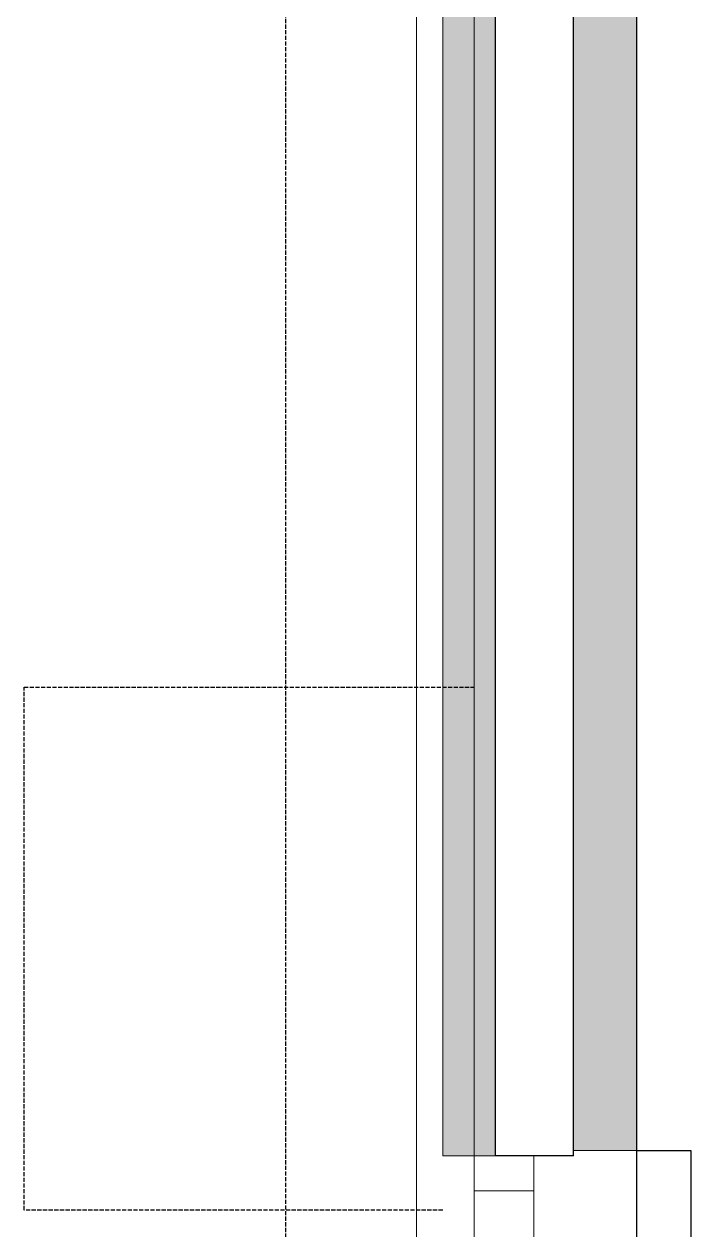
# Model space of a CAD drawing. Header units: millimetres. Extents: x 0 to 59350, y 0 to 29700.
# Drawn here: x 37733 to 38052, y 19207 to 19783 of the extents above; entities that cross this region are included whole.
import ezdxf

# ---------------------------------------------------------------- set-up
doc = ezdxf.new("R2010")
doc.units = ezdxf.units.MM
doc.linetypes.add('PUNKT2_S9', pattern=[1, 0, -1])
doc.linetypes.add('VERDECKT2_S2', pattern=[2.7, 2, -0.7])
doc.layers.add('Standard', color=7, linetype='Continuous', lineweight=25)

msp = doc.modelspace()

# ---------------------------------------------------------------- hatches: boundary and pattern name
at = {"layer": 'Standard', "linetype": 'PUNKT2_S9', "lineweight": 18}
for color, points in [(59, [(37933.05, 20318.72), (37933.05, 19242.22), (37958.05, 19242.22), (37958.05, 20318.72)]), (9, [(37995.55, 20316.22), (37995.55, 19244.72), (38025.55, 19244.72), (38025.55, 20316.22)])]:
    msp.add_hatch(color=color, dxfattribs=at).paths.add_polyline_path(points)

# ---------------------------------------------------------------- linework, layer by layer
at = {"layer": 'Standard', "color": 7, "linetype": 'VERDECKT2_S2', "lineweight": -3}
msp.add_line((37858.05, 18841.22), (37858.05, 21488.72), dxfattribs=at)
at = {"layer": 'Standard', "color": 7, "linetype": 'Continuous', "lineweight": -3}
for p, q in [((38025.55, 21321.22), (38025.55, 19008.72)), ((37958.05, 20318.72), (37958.05, 19242.22)), ((37970.55, 19242.22), (37958.05, 19242.22))]:
    msp.add_line(p, q, dxfattribs=at)
at = {"layer": 'Standard', "color": 59, "linetype": 'Continuous', "lineweight": 18}
for p, q in [((37920.56, 20584.47), (37920.55, 18903.72)), ((37920.55, 18903.72), (37920.56, 20584.47)), ((37948.05, 18931.22), (37948.06, 20584.47)), ((37948.06, 20584.47), (37948.05, 18931.22))]:
    msp.add_line(p, q, dxfattribs=at)
at = {"layer": 'Standard', "color": 36, "linetype": 'Continuous', "lineweight": 18}
for p, q in [((37933.05, 20318.72), (37933.05, 19242.22)), ((37958.05, 19242.22), (37958.05, 20318.72)), ((37948.05, 19242.22), (37933.05, 19242.22)), ((37958.05, 19242.22), (37948.05, 19242.22))]:
    msp.add_line(p, q, dxfattribs=at)
at = {"layer": 'Standard', "color": 51, "linetype": 'Continuous', "lineweight": -3}
for p, q in [((37995.55, 19244.72), (37995.55, 20316.22)), ((37976.55, 19242.22), (37970.55, 19242.22)), ((37995.55, 19242.22), (37976.55, 19242.22)), ((37995.55, 19242.22), (37995.55, 19244.72))]:
    msp.add_line(p, q, dxfattribs=at)
at = {"layer": 'Standard', "color": 253, "linetype": 'Continuous', "lineweight": 18}
for p, q in [((37995.55, 20316.22), (37995.55, 19244.72)), ((38025.55, 19244.72), (38025.55, 20316.22)), ((38025.55, 19244.72), (37995.55, 19244.72))]:
    msp.add_line(p, q, dxfattribs=at)
at = {"layer": 'Standard', "color": 255, "linetype": 'VERDECKT2_S2', "lineweight": -3}
for p, q in [((37733.05, 19216.22), (37733.05, 19466.22)), ((37733.05, 19466.22), (37948.05, 19466.22)), ((37933.05, 19216.22), (37733.05, 19216.22))]:
    msp.add_line(p, q, dxfattribs=at)
at = {"layer": 'Standard', "color": 2, "linetype": 'Continuous', "lineweight": 18}
for p, q in [((37948.05, 19242.22), (37948.05, 19225.47)), ((37976.55, 19242.22), (37948.05, 19242.22)), ((37948.05, 19242.22), (37948.05, 18964.72)), ((37976.55, 19225.47), (37976.55, 19242.22)), ((37976.55, 19242.22), (37976.55, 18964.72)), ((37948.05, 19225.47), (37976.55, 19225.47))]:
    msp.add_line(p, q, dxfattribs=at)
at = {"layer": 'Standard', "color": 5, "linetype": 'Continuous', "lineweight": -3}
for p, q in [((38025.55, 19244.72), (38051.55, 19244.72)), ((38051.55, 19244.72), (38051.55, 19034.72))]:
    msp.add_line(p, q, dxfattribs=at)

doc.saveas('drawing.dxf')
